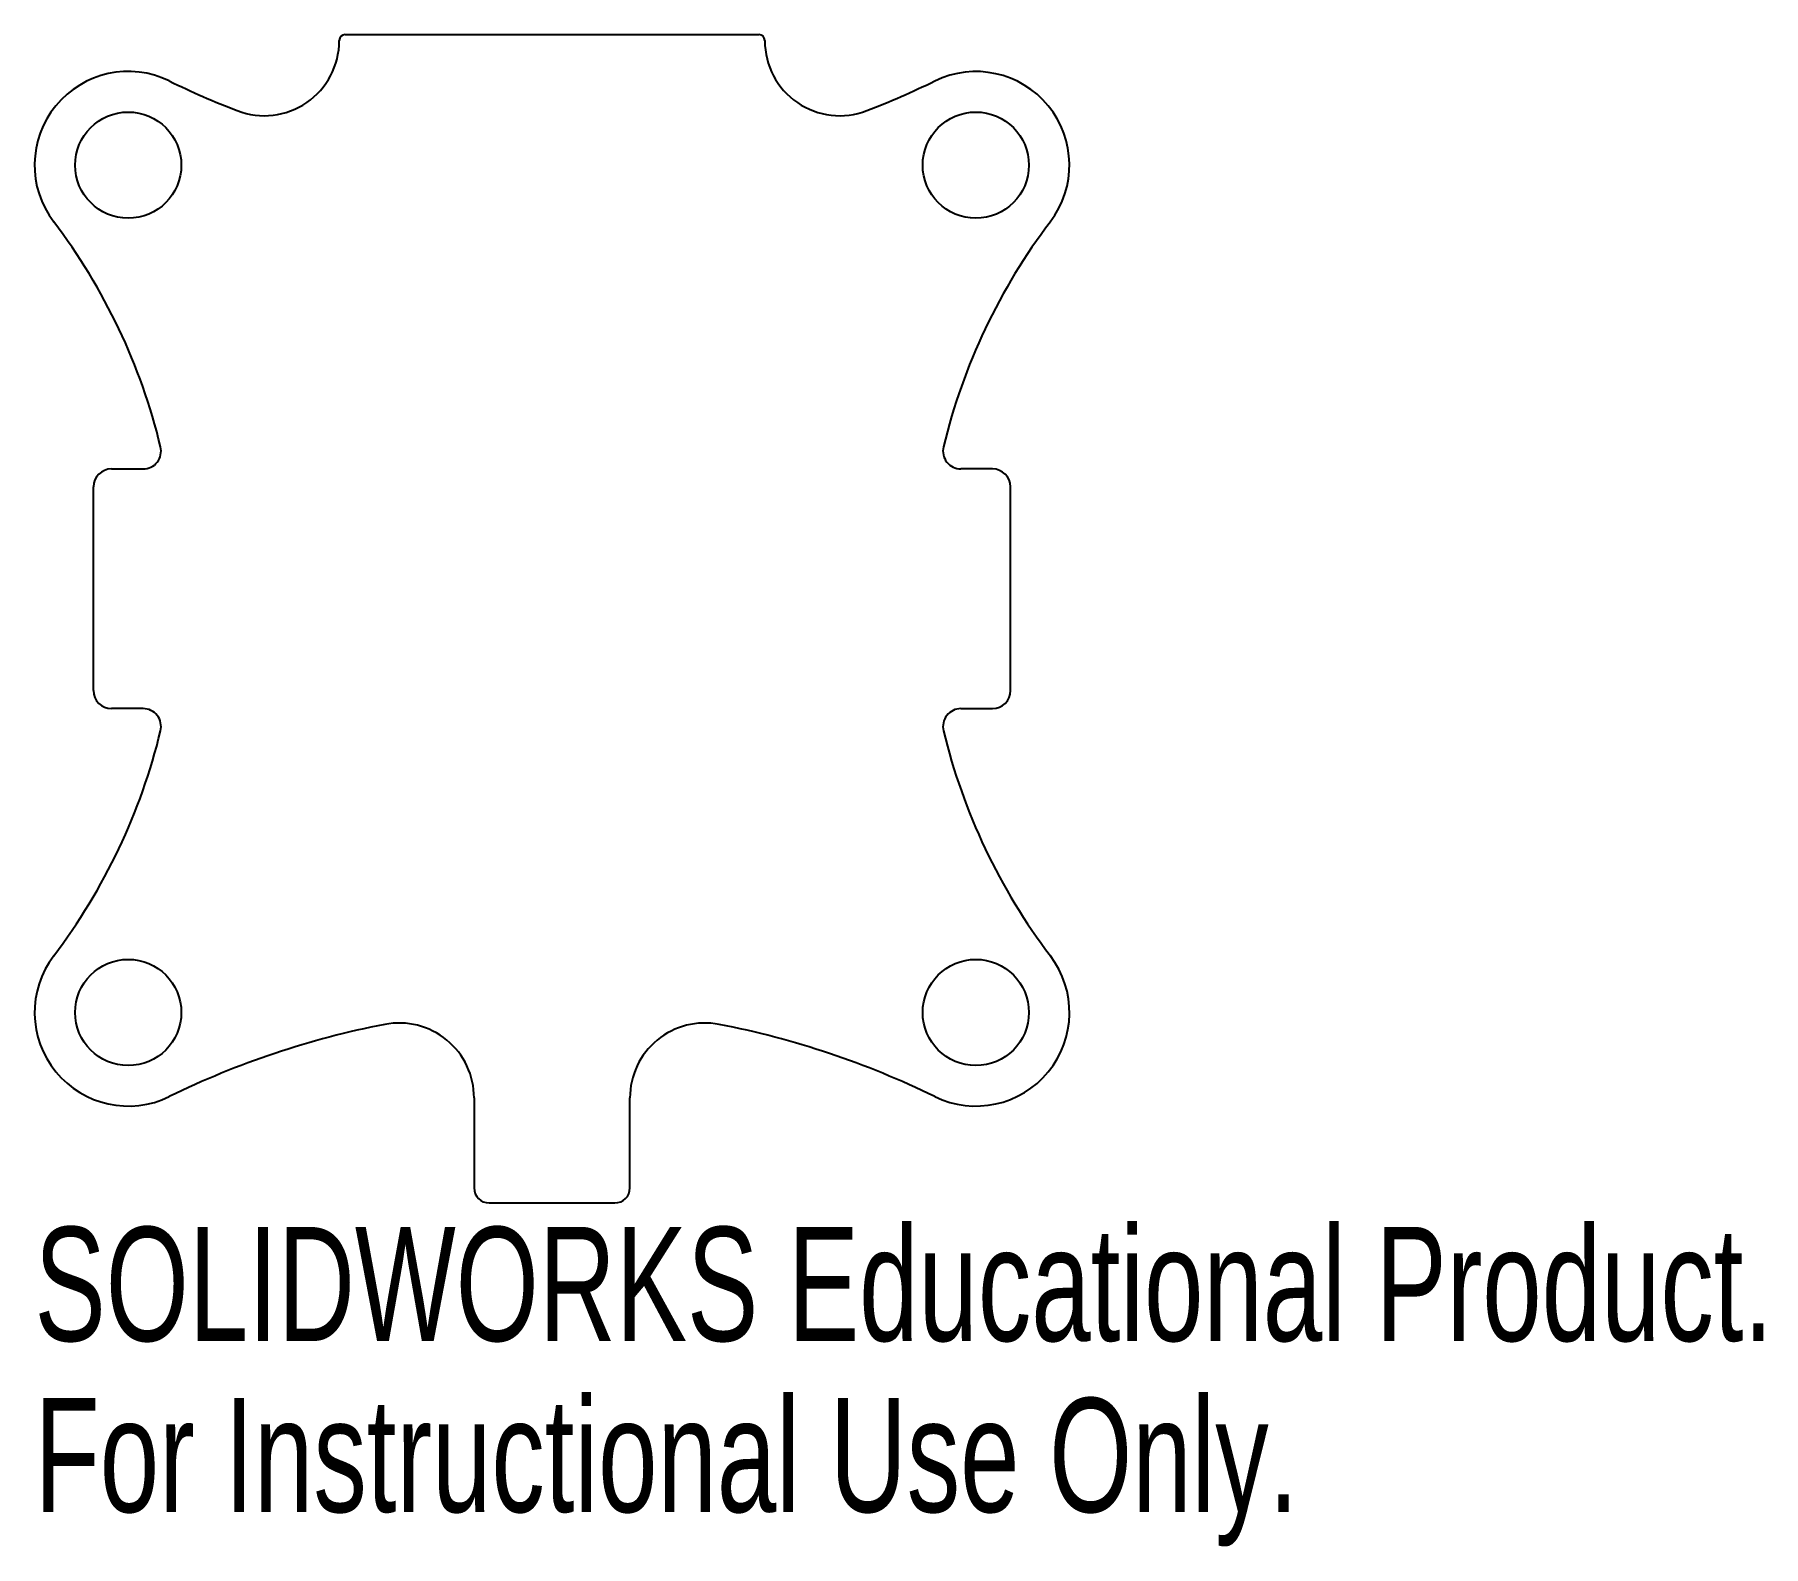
# Model space of a CAD drawing. Header units: inches. Extents: x -0.86 to 2.02, y -1.6 to 0.93.
import ezdxf

# ---------------------------------------------------------------- set-up
doc = ezdxf.new("R2010")
doc.units = ezdxf.units.IN
doc.header["$MEASUREMENT"] = 0
doc.styles.add('SLDTEXTSTYLE0', font='TXT', dxfattribs={"width": 0.7})

msp = doc.modelspace()

# ---------------------------------------------------------------- linework, layer by layer
at = {"color": 7, "linetype": 'Continuous', "lineweight": 25}
for p, q in [((-0.345, 0.925), (0.345, 0.925)), ((-0.355, 0.9146), (-0.355, 0.915)), ((0.355, 0.915), (0.355, 0.9146)), ((-0.735, 0.2), (-0.6823, 0.2)), ((0.735, 0.2), (0.6823, 0.2)), ((-0.765, -0.17), (-0.765, 0.17)), ((0.765, -0.17), (0.765, 0.17)), ((-0.6823, -0.2), (-0.735, -0.2)), ((0.6823, -0.2), (0.735, -0.2)), ((-0.13, -0.8497), (-0.13, -1)), ((0.13, -1), (0.13, -0.8497)), ((-0.105, -1.025), (0.105, -1.025))]:
    msp.add_line(p, q, dxfattribs=at)
for centre in [(-0.7071, 0.7071), (0.7071, 0.7071), (-0.7071, -0.7071), (0.7071, -0.7071)]:
    msp.add_circle(centre, 0.0886, dxfattribs=at)
for centre, radius, start, end in [((-0.345, 0.915), 0.01, 90, 180), ((0.345, 0.915), 0.01, 0, 90), ((-0.48, 0.9146), 0.125, 248.8581, 0), ((0.48, 0.9146), 0.125, 180, 291.1419), ((-0.7071, 0.7071), 0.1563, 63.9833, 217.2566), ((0, 2.1558), 1.4558, 243.9833, 248.8581), ((0, 2.1558), 1.4558, 291.1419, 296.0167), ((0.7071, 0.7071), 0.1562, 322.7434, 116.0167), ((-1.6368, 0), 1.0118, 13.5486, 37.2566), ((1.6368, 0), 1.0118, 142.7434, 166.4514), ((-0.6823, 0.23), 0.03, 270, 13.5486), ((0.6823, 0.23), 0.03, 166.4514, 270), ((-0.735, 0.17), 0.03, 90, 180), ((0.735, 0.17), 0.03, 0, 90), ((-0.735, -0.17), 0.03, 180, 270), ((0.735, -0.17), 0.03, 270, 0), ((-0.6823, -0.23), 0.03, 346.4514, 90), ((0.6823, -0.23), 0.03, 90, 193.5486), ((-1.6368, 0), 1.0118, 322.7434, 346.4514), ((1.6368, 0), 1.0118, 193.5486, 217.2566), ((-0.7071, -0.7071), 0.1562, 142.7434, 296.0167), ((0.7071, -0.7071), 0.1563, 243.9833, 37.2566), ((0, -2.1558), 1.4558, 101.0468, 116.0167), ((-0.255, -0.8497), 0.125, 0, 101.0468), ((0.255, -0.8497), 0.125, 78.9532, 180), ((0, -2.1558), 1.4558, 63.9833, 78.9532), ((-0.105, -1), 0.025, 180, 270), ((0.105, -1), 0.025, 270, 0)]:
    msp.add_arc(centre, radius, start, end, dxfattribs=at)

# ---------------------------------------------------------------- texts
at = {"color": 7, "linetype": 'Continuous', "char_height": 0.1903, "attachment_point": 1, "style": 'SLDTEXTSTYLE0'}
for s, insert in [('SOLIDWORKS Educational Product.', (-0.8634, -1.0651)), ('For Instructional Use Only.', (-0.8634, -1.3506))]:
    msp.add_mtext(s, dxfattribs=dict(at, insert=insert))

doc.saveas('drawing.dxf')
